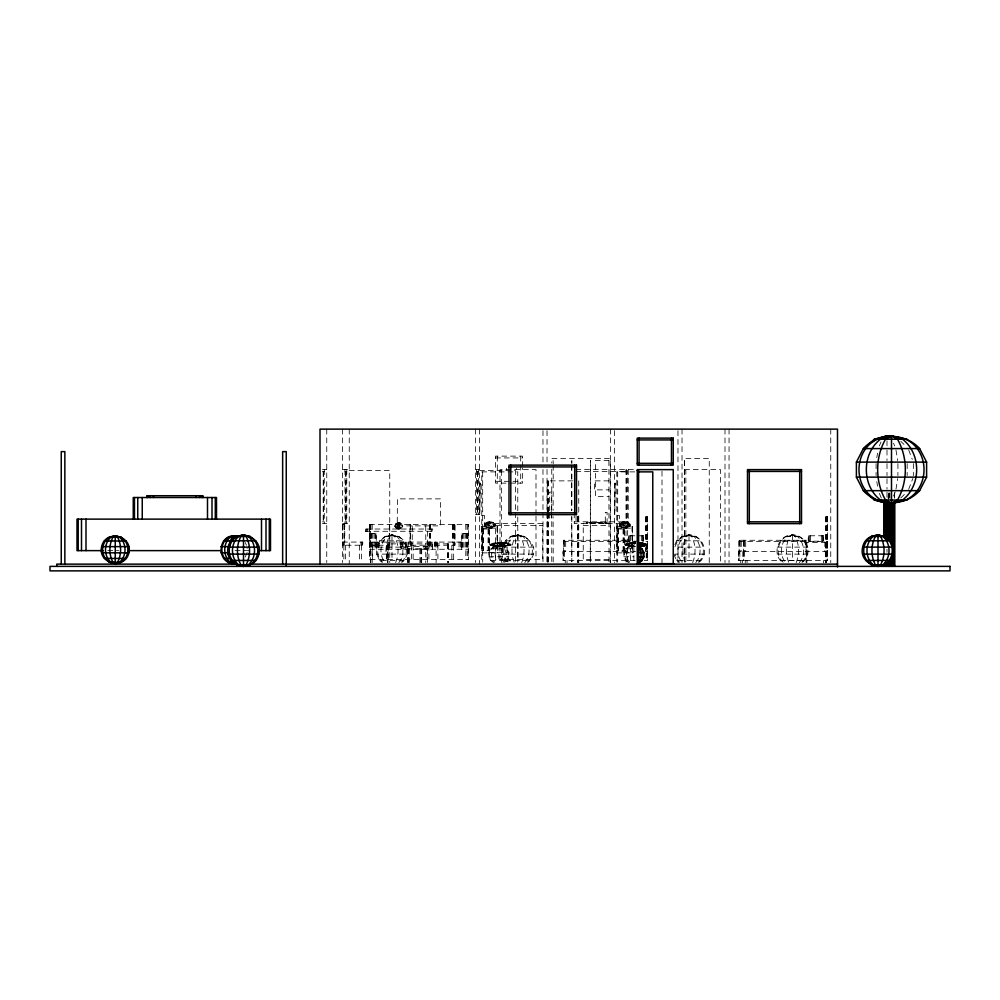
<?xml version="1.0" encoding="UTF-8"?>
<svg xmlns="http://www.w3.org/2000/svg" width="1000" height="1000" viewBox="0 0 1000 1000"><rect width="100%" height="100%" fill="white"/><g stroke="black" fill="none" stroke-linecap="round" stroke-linejoin="round"><path stroke-width="0.75" stroke-dasharray="5 3.75" d="M876.812 457.6L877.525 453.088M895.987 489.162L897.675 478.638M501.975 560.562L502.65 547.125C510.037 520.65 548.312 543.812 528.125 562.188M397.238 525.175L398.075 523.038L400.513 523.038L402.7 525.175L402.7 526.575L400.513 528.713L398.75 529.025L396.987 528.713L394.8 526.575L395.588 523.913L398.75 522.725L401.675 523.913L402.4 526.575L401.675 527.837L398.75 529.025L397.125 528.713L395.1 526.575L395.825 523.913L398.75 522.725L400.988 523.913L401.538 526.575L398.75 529.025L395.962 526.575L396.512 523.913L398.75 522.725L399.963 523.913L400.262 526.575L399.425 528.713L398.075 528.713L397.238 526.575L397.4 498.875L440.6 498.875L440.6 525.875L397.4 525.875M908.65 489.312L912.825 478.488M879.362 445.913L881.025 441.887M893.525 496.025L895.2 492M245.2 557.025L247.062 552.825L247.062 548.175M395.662 562.625C399.087 554.45 398.888 544.3 394.613 536.438L392 534.875L385.163 536.438L379.688 540.8L376.65 547.125L407.35 547.125L407.35 554.125L404.312 560.45L402.125 562.188M521.663 562.625C525.087 554.45 524.888 544.3 520.612 536.438L518 534.875L511.688 536.438C502.688 541.413 500.65 555.513 508.65 562.188M692.663 562.625C696.087 554.45 695.888 544.3 691.612 536.438L689 534.875L682.163 536.438L676.688 540.8L674.862 544.6M796.162 562.625C799.587 554.45 799.388 544.3 795.113 536.438L792.5 534.875C778.75 534.462 771.225 553.913 782.375 562.188M699.125 562.188C710.275 553.913 702.75 534.462 689 534.875L682.688 536.438L677.625 540.8L674.812 547.125L704.35 547.125M802.625 562.188C813.775 553.913 806.25 534.462 792.5 534.875L786.188 536.438C777.188 541.413 775.15 555.513 783.15 562.188M493.188 562.312L490.788 560.562L488.787 556.775L488.787 552.575L490.788 548.787C495.062 544.25 502.688 544.25 506.962 548.787L508.963 552.575L508.963 556.775L506.962 560.562L504.562 562.312M628.188 562.312L625.788 560.562L623.787 556.775L623.787 552.575L625.788 548.787L629.388 546.163L633.875 545.225L633.875 560.562M484.613 524.275C486.875 520.975 492.875 520.975 495.138 524.275L495.138 525.675C492.875 528.975 486.875 528.975 484.613 525.675L484.613 524.275L495.138 524.275M619.612 524.275C621.875 520.975 627.875 520.975 630.138 524.275L630.138 525.675C627.875 528.975 621.875 528.975 619.612 525.675L619.612 524.275L630.138 524.275M398.775 562.625L400.712 560.45L402.863 554.125L402.887 542.075M524.775 562.625C531.225 555.438 530.237 542.688 522.837 536.438L518 534.875L513.162 536.438C505.763 542.688 504.775 555.438 511.225 562.625M695.775 562.625C702.225 555.438 701.237 542.688 693.838 536.438L689 534.875L684.163 536.438C676.762 542.688 675.775 555.438 682.225 562.625M799.275 562.625C805.725 555.438 804.737 542.688 797.337 536.438L792.5 534.875L787.663 536.438C780.263 542.688 779.275 555.438 785.725 562.625M502.9 562.312C507.587 558.225 507.025 549.825 502.05 546.163L498.875 545.225L494.725 546.163L491.4 548.787L489.55 552.575L489.55 556.775L491.4 560.562L493.612 562.312M900.812 497.95L906.038 492.75M401.35 562.188C409.35 555.513 407.312 541.413 398.312 536.438L392 534.875L385.688 536.438C376.688 541.413 374.65 555.513 382.65 562.188M527.35 562.188C535.35 555.513 533.312 541.413 524.312 536.438L518 534.875L515.388 536.438C511.112 544.3 510.913 554.45 514.338 562.625M698.35 562.188C706.35 555.513 704.312 541.413 695.312 536.438L689 534.875L686.388 536.438C682.113 544.3 681.912 554.45 685.337 562.625M801.85 562.188C809.85 555.513 807.812 541.413 798.812 536.438L792.5 534.875L789.887 536.438C785.612 544.3 785.413 554.45 788.838 562.625M504.137 562.312L506.35 560.562L508.2 556.775L508.2 552.575L506.35 548.787L503.025 546.163L498.875 545.225L495.7 546.163C490.725 549.825 490.163 558.225 494.85 562.312M407.35 547.125L404.312 540.8L398.837 536.438L392 534.875L389.387 536.438C385.112 544.3 384.913 554.45 388.338 562.625M502.738 552.575L500.588 546.163L498.875 545.225L497.163 546.163L495.012 552.575L495.775 560.562M628.612 562.312L626.4 560.562L624.55 556.775L624.55 552.575L626.4 548.787L629.725 546.163L633.875 545.225L632.163 546.163L630.775 548.787L630.013 552.575L630.775 560.562M489.875 521.825L487.863 524.275L488.975 527.812L492.038 527.812L494.738 525.675L494.738 524.275L492.038 522.137L485.975 523.013L485.012 524.275L485.975 526.938L489.875 528.125L491.538 527.812L493.6 525.675L492.863 523.013L489.875 521.825L486.887 523.013L486.15 524.275L486.887 526.938L489.875 528.125L491.887 525.675L491.488 523.013L489.875 521.825L489.875 528.125M624.875 521.825L622.863 524.275L623.975 527.812L627.038 527.812L629.738 525.675L629.738 524.275L627.038 522.137L620.975 523.013L620.013 524.275L620.975 526.938L624.875 528.125L627.863 526.938L628.6 525.675L627.863 523.013L624.875 521.825L623.212 522.137L621.15 524.275L621.888 526.938L625.775 527.812L626.888 525.675L625.775 522.137L624.875 521.825L624.875 528.125M497.788 542.913L507.7 543.275L494.188 543.275L505.363 543.15L509.125 543.65L511.2 544.375L511.2 545.175L500.675 546.575L490.15 545.175L490.15 544.375L492.225 543.65L495.988 543.15M635.675 546.575L625.95 545.175L625.95 544.375L627.875 543.65L635.675 542.975L628.225 544.375L629.7 545.9L634.575 546.512L625.15 545.175L625.15 544.375L627.225 543.65L635.675 542.975L628.65 543.125L635.675 543.513L629.188 543.275L635.675 542.888L630.712 543.125L633.462 543.488M633.888 543.15L631.65 544.375L633.888 546.4L630.988 546.4M402.863 547.125L400.712 540.8L396.838 536.438L392 534.875L387.163 536.438C379.762 542.688 378.775 555.438 385.225 562.625M633.875 545.225L630.7 546.163C625.725 549.825 625.163 558.225 629.85 562.312M627.362 522.775L621.362 522.675L628.112 522.675M628.112 522.775L622.388 522.775L627.362 522.675M486.362 522.675L493.387 522.775L488.312 522.525M489.875 522.95L491.213 522.675L488.537 522.675L492.362 522.675L486.637 522.675L493.387 522.775M500.675 546.575L503.913 545.9L504.7 544.375L500.675 542.975L490.95 544.375L490.95 545.175L492.875 545.9L500.675 546.575L510.4 545.175L510.4 544.375L508.475 543.65L500.675 542.975L494.7 543.65L493.225 545.175L500.675 546.575L508.125 545.175L506.65 543.65L500.675 542.975L497.438 543.65L496.65 545.175L500.675 546.575L500.675 542.888L507.163 543.125L503.562 543.488M500.675 543.513C490.863 542.337 514.75 543.812 495.712 543.125C529.738 543.175 471.362 543.688 503.8 542.913M628.65 543.125L635.675 542.888M489.875 522.5L487.388 522.675L488.438 522.925M495.5 457.925L522.5 457.925M553.1 460.625L553.212 463.738M609.012 460.625L595.4 460.625L595.4 496.625L608.9 496.625M684.412 460.625L684.412 561.875M322.475 469.625L326.75 469.625M342.5 469.625L349.25 469.625M475.475 469.625L479.525 469.625M575.788 469.625L635 469.625M684.5 469.625L720.5 469.625L720.5 564.125M349.25 470.525L389.75 470.525L389.75 562.562M479.525 470.525L515.525 470.525L515.525 511.087M626 470.525L627.35 470.525L627.35 562.562M684.5 470.525L685.85 470.525L685.85 562.562M322.475 471.425L324.275 471.425M344.975 471.425L346.775 471.425M476.6 471.425L478.4 471.425M575.788 471.425L628.25 471.425M634.775 471.875L616.775 471.875L616.775 562.125M572.85 480.875L547.25 480.875L547.25 511.712M608.9 480.875L594.5 480.875L594.5 489.875L608.9 489.875M495.5 481.325L522.5 481.325M476.6 512.825L478.4 512.825M475.475 514.625L479.525 514.625M482.675 515.525L484.475 515.525L484.475 526.325M617.675 515.525L619.475 515.525L619.475 526.325M645.8 516.875L647.6 516.875L647.6 560.525L643.162 560.525M825.8 516.875L827.6 516.875M322.475 521.825L324.275 521.825M344.975 521.825L346.775 521.825M574.25 521.825L628.25 521.825M487.537 522.137L492.212 522.137M622.537 522.137L627.212 522.137M597.65 522.275L603.95 522.725M623.312 522.525L626.438 522.525M586.4 522.725L606.2 522.725L606.2 523.625M621.362 522.675L628.387 522.675M487.062 522.863L492.688 522.863M622.062 522.863L627.688 522.863M396.987 523.038L400.513 523.038M485.65 523.013L494.1 523.013M620.65 523.013L629.1 523.013M322.475 523.625L326.75 523.625M342.5 523.625L349.25 523.625M395.588 523.913L401.912 523.913M342.5 524.525L344.75 524.525L344.75 542.075M369.5 524.525L468.5 524.525L468.5 559.625L369.5 559.625L369.5 524.525L369.562 542.075L403.25 542.075L403.25 549.275M394.8 525.175L402.7 525.175M495.5 525.425L542.75 525.425M583.25 525.425L608.9 525.425M484.613 525.675L495.138 525.675M619.612 525.675L630.138 525.675M481.775 526.325L497.525 526.325L497.525 552.875L481.775 552.875M616.775 526.325L632.525 526.325L632.463 552.875L616.775 552.875M394.8 526.575L402.7 526.575M485.65 526.938L494.1 526.938M620.65 526.938L629.1 526.938M395.588 527.837L401.912 527.837M487.537 527.812L492.212 527.812M622.537 527.812L627.212 527.812M481.775 528.125L497.525 528.125M616.775 528.125L632.525 528.125M396.987 528.713L400.513 528.713M482.225 529.025L489.425 529.025L489.425 550.625L482.225 550.625M617.225 529.025L624.425 529.025L624.425 550.625L617.225 550.625M369.5 533.525L376.25 533.525L376.25 549.275M468.5 533.525L461.75 533.525L461.75 549.275M385.163 536.438L398.837 536.438M511.163 536.438L524.837 536.438M682.163 536.438L695.837 536.438M785.662 536.438L799.338 536.438M626 540.275L563.45 540.275L563.45 551.525M379.688 540.8L404.312 540.8M505.688 540.8L530.312 540.8M676.688 540.8L701.312 540.8M780.188 540.8L804.812 540.8M563.45 541.625L635.588 541.625M646.025 541.625L647.15 541.625M738.95 541.625L827.15 541.625M342.5 542.075L362.75 542.075L362.75 545.225L342.5 545.225M461.75 542.075L434.75 542.075L434.75 549.275M826.25 542.525L806 542.525L806 562.587M632.55 542.913L634.475 542.913L632.55 543.488M493.65 543.125L507.7 543.125M493.65 543.275L507.7 543.275M628.65 543.275L633.525 543.4M497.55 543.488L503.8 543.488M492.225 543.65L509.125 543.65M627.225 543.65L634.6 543.65M448.25 543.875L387.5 543.875L387.5 562.562M490.15 544.375L511.2 544.375M625.15 544.375L634.338 544.375M369.5 545.225L389.75 545.225M434.75 545.225L455 545.225L454.938 524.525M490.15 545.175L511.2 545.175M625.15 545.175L634.338 545.175M492.225 545.9L509.125 545.9M627.225 545.9L634.6 545.9M494.387 546.163L503.363 546.163M629.388 546.163L633.875 546.163M495.988 546.4L505.363 546.4M502.65 547.125L533.35 547.125M777.15 547.125L807.85 547.125M490.788 548.787L506.962 548.787M625.788 548.787L633.875 548.787M369.5 549.275L468.5 549.275M107.737 550.625L118.612 550.625M235.1 550.625L252.188 550.625M635.588 551.525L563 551.525L563 560.525L635.438 560.525M647.6 551.525L646.025 551.525L646.025 547M827.6 551.525L738.5 551.525L738.5 560.525L827.6 560.525L827.537 516.875M488.787 552.575L508.963 552.575M623.787 552.575L633.875 552.575M376.613 542.075L376.65 554.125L407.35 554.125M533.35 554.125L502.65 554.125L505.688 560.45L507.875 562.188M704.35 554.125L674.812 554.125L677.625 560.45L679.65 562.188M777.15 554.125L807.85 554.125M488.787 556.775L508.963 556.775M623.787 556.775L633.875 556.775M608.9 559.625L583.25 559.625L583.25 523.625M376.65 554.125L379.688 560.45L404.312 560.45M505.688 560.45L530.312 560.45M673.65 554.125L676.688 560.45L701.312 560.45M780.188 560.45L804.812 560.45M490.788 560.562L506.962 560.562M553.212 561.875L553.1 516.7M609.012 561.875L608.9 460.625M676.688 560.45L678.875 562.188M379.688 560.45L381.875 562.188M900.812 441.3L903.95 444.425M245.2 542.425L246.438 545.225M893.525 443.225L894.638 445.913M879.362 493.338L881.587 498.7M908.65 449.938L912.3 459.412M895.987 450.087L897.675 460.613M876.812 481.65L877.525 486.163M913.35 463.612L913.35 475.637M907.163 463.612L907.163 475.637M897.913 463.612L897.913 475.637M894.65 493L894.65 499.237M894.412 493L894.412 499.237M889.912 493L889.912 499.237M889.225 493L889.275 499.237M888.587 493L888.587 499.237M887 440.775L887 447.025M887 450.087L887 460.613M887 463.612L887 475.637M887 478.638L887 489.162M887 492.225L887 497.675M887 549.2L887 552.325M876.087 463.612L876.087 475.637M830.75 429.125L830.75 562.575M827.375 516.875L827.425 560.525M827.15 516.875L827.15 551.525M826.85 541.625L826.925 560.525M826.25 516.875L826.25 562.587M826.025 516.875L826.125 562.587M825.863 516.875L825.8 562.587M825.35 542.525L825.35 562.925M824.9 541.625L824.9 551.525M823.55 560.525L823.55 562.925M823.25 535.775L823.25 541.175M822.425 535.775L822.425 541.175M821.3 535.775L821.3 541.175M810.5 535.775L810.5 541.175M809.375 535.775L809.375 541.175M808.55 535.775L808.55 541.175M806.9 542.525L806.9 562.587M806.45 542.525L806.45 562.587M806 541.625L806 540.275L738.95 540.275L738.95 551.525M805.825 540.275L805.825 541.625M805.325 540.275L805.325 541.625M804.65 540.275L804.65 541.625M792.5 534.875L792.5 560.45M747.05 560.525L747.05 562.925M745.7 541.625L745.7 551.525M745.25 560.525L745.25 562.925M744.8 540.275L744.8 541.625M744.575 541.625L744.575 551.525M744.35 551.525L744.35 560.525M744.125 540.275L744.125 541.625M743.75 541.625L743.675 560.525M743.625 540.275L743.625 541.625M743.45 540.275L743.45 551.525M743.175 551.525L743.175 560.525M743 551.525L743 560.525M742.55 560.525L742.55 562.925M741.2 541.625L741.2 551.525M740.75 560.525L740.75 562.925M740.3 540.275L740.3 541.625M740.075 541.625L740.075 551.525M739.85 551.525L739.85 560.525M739.625 540.275L739.625 541.625M739.125 540.275L739.175 560.525M738.675 551.525L738.675 560.525M729.05 429.125L729.05 562.575M725 429.125L725 562.575M709.25 562.575L709.25 458.375L684.5 458.375L684.5 564.125M689 534.875L689 560.45M682.025 429.125L682.025 562.575M677.975 430.675L677.975 562.575M662 471.175L662 564.125M647.375 516.875L647.375 542.487M647.375 543.987L647.425 560.525M647.15 516.875L647.15 542.487M647.15 543.987L647.15 551.525M646.85 544.45L646.925 560.525M646.25 516.875L646.25 542.487M646.25 543.987L646.25 560.525M646.025 516.875L646.025 540.975M645.863 516.875L645.863 540.975M645.863 547L645.8 551.525M643.25 535.775L643.25 541.175M642.425 535.775L642.425 541.175M641.3 535.775L641.3 541.175M632.3 526.325L632.3 552.875M632.075 526.325L632.075 552.875M630.5 535.775L630.5 541.175M629.375 535.775L629.375 541.175M628.55 535.775L628.55 541.175M628.25 469.625L628.25 523.625L574.25 523.625L574.25 515.837M626.45 469.625L626.45 523.625M626 469.625L626 562.575M625.825 540.275L625.825 541.625M625.325 540.275L625.325 541.625M624.65 540.275L624.65 541.625M624.25 529.025L624.25 550.625M623.75 529.025L623.75 550.625M623.075 529.025L623.075 550.625M618.575 529.025L618.575 550.625M617.9 529.025L617.9 550.625M617.675 471.875L617.675 562.125M617.225 526.325L617.225 552.875M617 526.325L617 552.875M614.525 430.675L614.525 562.575M610.475 429.125L610.475 562.575M610.25 562.575L610.25 458.375L551.75 458.375L551.75 463.038M607.1 523.625L607.1 512.375L605.3 512.375L605.3 523.625M606.075 522.725L606.075 523.625M605.75 522.725L605.75 523.625M604.4 523.625L587.75 523.625M594.95 522.725L588.65 522.725M587.3 522.725L587.3 523.625M586.85 522.725L586.85 523.625M586.525 522.725L586.525 523.625M578.75 480.875L578.75 562.587M578.575 516.337L578.575 562.587M578.075 516.337L578.075 562.587M577.4 516.337L577.4 562.587M576.05 515.712L576.05 523.625M571.812 463.738L571.812 460.625L571.7 463.738M571.812 465.3L571.812 510.475M571.812 516.7L571.812 561.875L571.7 516.7M571.7 465.3L571.7 510.475M567.05 560.525L567.05 562.925M565.7 541.625L565.7 551.525M565.25 560.525L565.25 562.925M564.8 540.275L564.8 541.625M564.575 541.625L564.575 551.525M564.35 551.525L564.35 560.525M564.125 540.275L564.125 541.625M563.75 541.625L563.675 560.525M563.625 540.275L563.625 541.625M563.175 551.525L563.175 560.525M553.212 465.3L553.1 510.475M551.75 469.263L551.75 511.25M551.75 512.8L551.75 562.575M551.3 511.625L551.3 492.125L549.5 492.125L549.5 511.625M551.3 513.125L551.3 519.125L549.5 519.125L549.5 513.125M548.6 480.875L548.6 511.712M548.6 513.25L548.6 562.587M547.925 480.875L547.925 511.712M547.925 513.25L547.925 562.587M547.425 480.875L547.425 511.712M547.425 513.25L547.425 562.587M547.25 513.25L547.25 562.587M547.025 430.675L547.025 463.263M547.025 469.475L547.025 511.362M547.025 512.913L547.025 562.575M542.975 430.675L542.975 463.263M542.975 469.475L542.975 511.362M542.975 512.913L542.975 562.575M536 514.55L536 469.625L500 469.625L500 562.575M536 516.1L536 564.125M522.5 466.625L522.5 456.125L495.5 456.125L495.5 483.125L522.5 483.125L522.5 468.125M520.7 456.125L520.7 464.162M520.7 465.125L520.7 483.125M518 534.875L518 560.45M517.775 510.775L517.775 471.875L481.775 471.875L481.775 562.125M517.775 517L517.775 562.125M516.425 468.275L516.425 469.625M515.525 512.65L515.525 562.562M506.525 468.275L506.525 469.625M501.35 470.525L501.35 562.562M498.875 545.225L498.875 560.562M497.3 456.125L497.3 483.125M497.3 526.325L497.3 552.875M497.075 526.325L497.075 552.875M489.25 529.025L489.25 550.625M488.75 529.025L488.75 550.625M488.075 529.025L488.075 550.625M483.575 529.025L483.575 550.625M482.9 529.025L482.9 550.625M482.675 471.875L482.675 562.125M482.225 526.325L482.225 552.875M481.838 526.325L482 552.875M479.525 429.125L479.525 564.125M478.4 469.625L478.4 514.625M477.675 471.425L477.675 512.825M477.325 471.425L477.325 512.825M476.6 469.625L476.6 514.625M475.475 429.125L475.475 562.575M468.137 524.525L468.137 559.625M467.375 533.525L467.375 549.275M467.15 524.525L467.15 559.625M466.25 533.525L466.25 549.275M465.8 524.525L465.8 559.625M464 533.525L464 549.275M462.875 533.525L462.875 549.275M462.05 533.525L462.05 549.275M461.388 542.075L461.388 549.275M460.4 542.075L460.4 549.275M459.05 542.075L459.05 549.275M454.775 524.525L454.762 545.225M454.55 524.525L454.55 542.075M454.1 542.075L454.1 545.225M453.65 545.225L453.65 562.675M453.2 524.525L453.2 545.225M452.975 524.525L452.975 542.075M452.812 524.525L452.812 542.075M451.85 545.225L451.85 562.675M448.188 543.875L448.25 562.562M448.025 543.875L448.025 562.562M447.8 543.875L447.8 562.562M437.9 545.225L437.9 562.675M437.45 542.075L437.45 549.275M436.55 542.075L436.55 545.225M436.1 542.075L436.1 562.675M435.65 542.075L435.65 545.225M434.988 542.075L435.112 549.275M432.5 549.275L432.5 542.075L405.5 542.075L405.5 549.275M432.137 529.025L432.137 531.275M432.137 542.075L432.137 549.275M431.15 529.025L431.15 531.275M431.15 542.075L431.15 549.275M430.188 524.525L430.25 545.225L410 545.225L410 524.525M430.025 524.525L430.012 545.225M429.8 524.525L429.8 549.275M429.35 542.075L429.35 545.225M428.9 545.225L428.9 562.675M428.45 542.075L428.45 545.225M427.55 531.275L427.55 562.638M427.1 545.225L427.1 562.675M425.975 546.575L425.975 548.825M425.75 525.875L425.75 562.638M423.95 546.575L423.95 548.825M421.7 548.825L421.7 562.6M421.463 548.825L421.463 562.6M420.8 548.825L420.8 562.6M419.9 548.825L419.9 562.6M413.15 545.225L413.15 562.675M412.25 525.875L412.25 543.875M411.8 542.075L411.8 545.225M411.35 545.225L411.35 562.675M410.9 542.075L410.9 545.225M410.45 524.525L410.45 542.075M410.225 524.525L410.238 545.225M409.55 548.825L409.55 562.6M408.65 548.825L408.65 562.6M408.2 542.075L408.2 549.275M407.987 548.825L407.987 562.6M407.75 548.825L407.75 562.6M406.85 542.075L406.85 549.275M405.863 542.075L405.863 549.275M405.05 546.575L405.05 548.825M401.9 542.075L401.9 549.275M401.538 546.575L401.538 548.825M400.55 542.075L400.55 549.275M398.75 522.725L398.75 529.025M392 534.875L392 560.45M389.525 524.525L389.513 545.225M389.3 524.525L389.3 542.075M388.85 542.075L388.85 545.225M388.4 545.225L388.4 562.675M387.95 542.075L387.95 562.562M387.725 543.875L387.725 562.562M386.6 545.225L386.6 562.675M378.95 542.075L378.95 549.275M377.6 542.075L377.6 549.275M375.95 533.525L375.95 549.275M375.125 533.525L375.125 549.275M374 533.525L374 549.275M372.65 545.225L372.65 562.675M372.2 524.525L372.2 562.638M371.75 533.525L371.75 549.275M371.3 542.075L371.3 545.225M370.85 524.525L370.85 562.675M370.625 533.525L370.625 549.275M370.4 531.275L370.4 562.638M369.95 524.525L369.95 542.075M369.862 524.525L369.862 559.625M367.7 529.025L367.7 531.275M366.35 529.025L366.35 531.275M365.363 529.025L365.363 531.275M362.512 542.075L362.512 545.225M361.85 542.075L361.85 545.225M361.4 545.225L361.4 562.675M360.95 542.075L360.95 545.225M359.6 545.225L359.6 562.675M349.25 429.125L349.25 564.125M346.775 469.625L346.775 523.625M346.05 471.425L346.05 521.825M345.7 471.425L345.7 521.825M345.65 545.225L345.65 562.675M344.975 469.625L344.975 523.625M344.525 524.525L344.525 542.075M344.3 524.525L344.3 545.225M343.85 545.225L343.85 562.675M343.4 542.075L343.4 545.225M342.95 524.525L342.95 542.075M342.725 524.525L342.738 545.225M342.5 429.125L342.5 562.562M326.75 429.125L326.75 562.562M324.275 469.625L324.275 523.625M323.55 471.425L323.55 521.825M323.2 471.425L323.2 521.825M623.8 522.587L626.213 522.775L623.8 522.587M590.413 460.625L590.3 561.875L590.413 460.625M480.2 483.125L479.75 514.625L480.2 483.125M615.2 483.125L614.75 514.625L615.2 483.125M542.75 523.625L495.5 523.625L495.5 559.625L542.75 559.625L542.75 523.625M432.5 529.025L365 529.025L365 531.275L432.5 531.275L432.5 529.025M643.55 535.775L628.25 535.775L628.25 541.175L643.55 541.175L643.55 535.775M823.55 535.775L808.25 535.775L808.25 541.175L823.55 541.175L823.55 535.775M428 546.575L401 546.575L401 548.825L428 548.825L428 546.575M888.35 499.237L888.35 493L888.2 499.237"/><path stroke-width="1.5" d="M229.3 546.625L230.325 541.025L232.188 537.163L234.5 535.775L237.525 536.462M101.65 546.625C105.3 529.225 133.1 535.575 128.85 552.825C125.2 570.225 97.4 563.875 101.65 546.625L128.85 546.625M228.45 562.288L234.5 562.288L234.5 563.675C216.725 563.987 216.725 535.462 234.5 535.775L237.3 536.462M228.15 547.125C232.275 527.487 263.663 534.65 258.85 554.125C254.725 573.763 223.337 566.6 228.15 547.125L258.85 547.125M862.65 547.125C866.775 527.487 898.162 534.65 893.35 554.125C889.225 573.763 857.837 566.6 862.65 547.125L893.35 547.125M856.4 462.113L863.35 448.587C878.088 432.413 904.912 432.413 919.65 448.587L926.6 462.113L926.6 477.137L919.65 490.662C904.912 506.838 878.088 506.838 863.35 490.662L856.4 477.137L856.4 462.113L926.6 462.113M638.362 563.188L641.963 560.562L643.962 556.775L643.962 552.575L641.963 548.787L638.362 546.163M872.138 442.337L875.275 439.212L887 435.875L889.825 436.613M864.137 448.587L874.312 439.212L887 435.875L889.938 436.712M646.2 545.175L639.7 545.175L638.913 545.9L644.125 545.9L646.2 545.175L646.2 544.375L638.013 543.062M638.025 563.188L641.35 560.562L643.2 556.775L643.2 552.575L641.35 548.787L638.025 546.163M883.363 438.387L887 435.875L889.562 436.825M115.25 535.775L112.938 537.163C108.875 544.763 108.875 554.688 112.938 562.288L115.25 563.675L120.838 562.288C130.238 557.125 130.238 542.325 120.838 537.163L115.25 535.775L109.663 537.163C100.262 542.325 100.262 557.125 109.663 562.288L115.25 563.675L119.525 562.288C126.85 556.1 126.85 543.35 119.525 537.163L115.25 535.775L110.975 537.163C103.65 543.35 103.65 556.1 110.975 562.288L115.25 563.675L117.562 562.288C121.625 554.688 121.625 544.763 117.562 537.163L115.25 535.775L115.25 563.675M243.5 534.875L240.888 536.438C236.3 545.025 236.3 556.225 240.888 564.812L243.5 566.375L249.812 564.812C260.425 558.987 260.425 542.263 249.812 536.438L243.5 534.875L237.188 536.438C226.575 542.263 226.575 558.987 237.188 564.812L243.5 566.375L248.337 564.812C256.6 557.825 256.6 543.425 248.337 536.438L243.5 534.875L238.663 536.438C230.4 543.425 230.4 557.825 238.663 564.812L243.5 566.375L246.112 564.812C250.7 556.225 250.7 545.025 246.112 536.438L243.5 534.875L243.5 566.375M878 534.875L875.387 536.438C870.8 545.025 870.8 556.225 875.387 564.812L878 566.375L884.312 564.812C894.925 558.987 894.925 542.263 884.312 536.438L878 534.875L871.688 536.438C861.075 542.263 861.075 558.987 871.688 564.812L878 566.375L882.837 564.812C891.1 557.825 891.1 543.425 882.837 536.438L878 534.875L873.162 536.438C864.9 543.425 864.9 557.825 873.162 564.812L878 566.375L880.612 564.812C885.2 556.225 885.2 545.025 880.612 536.438L878 534.875L878 566.375M891.5 435.875L885.525 439.212C875.05 457.388 875.05 481.863 885.525 500.037L891.5 503.375L905.925 500.037C930.05 488.237 930.05 451.012 905.925 439.212L891.5 435.875L877.075 439.212C852.95 451.012 852.95 488.237 877.075 500.037L891.5 503.375L902.55 500.037C921.363 485.588 921.363 453.663 902.55 439.212L891.5 435.875L880.45 439.212C861.637 453.663 861.637 485.588 880.45 500.037L891.5 503.375L897.475 500.037C907.95 481.863 907.95 457.388 897.475 439.212L891.5 435.875L891.5 542.962M878.025 439.212L887 435.875L889.425 437.55M237.35 536.7L234.5 535.775L230.225 537.163C222.9 543.35 222.9 556.1 230.225 562.288L234.5 563.675L232.188 562.288L230.325 558.425L223.588 558.425M228.45 537.163L236.812 537.163L234.5 535.775L228.912 537.163C219.513 542.325 219.513 557.125 228.912 562.288L234.5 563.675M640 546.4L645.4 545.175L645.4 544.375L643.475 543.65L640 543.15M638.013 546.487L644.125 545.9M639.65 543.4L640.638 543.275L639.65 543M642.7 543.275L638.362 543.275M874.312 439.212L907.125 439.212M637.25 439.925L673.25 439.925M863.35 448.587L919.65 448.587M637.25 463.325L673.25 463.325M509 466.925L576.5 466.925M637.25 470.525L638.6 470.525L638.6 564.125M747.5 471.425L801.5 471.425M637.775 471.875L652.775 471.875L652.775 563.675M856.4 477.137L926.6 477.137M863.35 490.662L919.65 490.662M865.263 491.712L874.312 500.037L907.125 500.037M509 512.825L576.5 512.825M747.5 521.825L801.5 521.825M236.663 536.438L250.338 536.438M871.162 536.438L884.837 536.438M109.2 537.163L121.3 537.163M231.188 540.8L255.812 540.8M865.688 540.8L890.312 540.8M104.338 541.025L126.163 541.025M223.588 541.025L233.113 541.025M638.362 543.125L642.7 543.125M644.125 543.65L638.913 543.65L639.7 544.375L646.2 544.375M640.362 546.4L638.987 546.4L641.65 545.9L643.125 544.375L638.987 543.15M220.9 546.625L227.825 546.625M641.963 548.787L639.6 548.787L641.012 552.575L641.012 556.775L639.6 560.562L641.963 560.562M103.088 550.625L77 550.625L77 519.125L270.5 519.125L270.5 550.625L258.4 550.625M127.938 550.625L221.125 550.625M638.825 552.575L643.962 552.575M101.65 552.825L128.85 552.825M220.9 552.825L227.825 552.825M228.15 554.125L258.85 554.125M862.65 554.125L893.35 554.125M638.825 556.775L643.962 556.775M104.338 558.425L126.163 558.425M231.188 560.45L255.812 560.45M865.688 560.45L890.312 560.45M109.2 562.288L121.3 562.288M637.775 563.675L674.175 563.675M236.287 564.125L56.75 564.125L56.75 566.375M250.338 564.125L837.5 564.125M236.663 564.812L250.338 564.812M871.162 564.812L884.837 564.812M874.312 500.037L887 503.375L884.575 501.7M879.312 500.513L887 503.375L875.275 500.037L873.188 497.95M894.65 502.362L894.65 566.375M894.412 502.362L894.412 566.375M893.725 502.362L893.725 566.375M892.7 502.362L892.7 566.375M891.5 557.013L891.5 566.375M890.3 502.362L890.3 541.4M890.3 560.125L890.3 566.375M889.275 502.362L889.275 539.837M889.275 560.125L889.275 566.375M888.587 502.362L888.587 539.837M888.587 561.688L888.587 566.375M888.35 561.688L888.35 566.375L888.2 563.25M887 501.15L887 539.837M887 563.25L887 566.375M885.8 502.362L885.8 538.275M885.8 563.25L885.8 566.375M884.775 502.362L884.775 538.275M884.775 563.25L884.775 566.375M884.087 500.8L884.087 536.712M883.85 500.8L883.85 536.712M837.5 567.05L837.5 429.125L320 429.125L320 564.125M799.7 469.625L799.7 523.625M749.3 469.625L749.3 523.625M673.25 564.125L673.25 469.625L637.25 469.625L637.25 564.125M671.45 438.125L671.45 465.125M639.7 544.375L639.7 545.175M639.05 438.125L639.05 465.125M574.7 465.125L574.7 514.625M510.8 465.125L510.8 514.625M286.25 566.375L286.25 451.625L282.65 451.625L282.65 564.125M269.3 519.125L269.3 550.625M266 519.125L266 550.625M261.5 519.125L261.5 550.625M234.5 535.775L234.5 537.163M216.5 519.125L216.5 497.525L133.25 497.525L133.25 519.125M215.3 497.525L215.3 519.125M212 497.525L212 519.125M207.5 497.525L207.5 519.125M203 497.525L203 495.725L146.75 495.725L146.75 497.525M202.1 495.725L202.1 497.525M199.625 495.725L199.625 497.525M196.25 495.725L196.25 497.525M153.5 495.725L153.5 497.525M150.125 495.725L150.125 497.525M147.65 495.725L147.65 497.525M142.25 497.525L142.25 519.125M137.75 497.525L137.75 519.125M134.45 497.525L134.45 519.125M86 519.125L86 550.625M81.5 519.125L81.5 550.625M78.2 519.125L78.2 550.625M64.85 564.125L64.85 451.625L61.25 451.625L61.25 564.125M673.25 438.125L637.25 438.125L637.25 465.125L673.25 465.125L673.25 438.125M576.5 465.125L509 465.125L509 514.625L576.5 514.625L576.5 465.125M801.5 469.625L747.5 469.625L747.5 523.625L801.5 523.625L801.5 469.625M950 566.375L50 566.375L50 570.875L950 570.875L950 566.375M888.35 539.837L888.35 502.362L888.2 539.837"/></g></svg>
